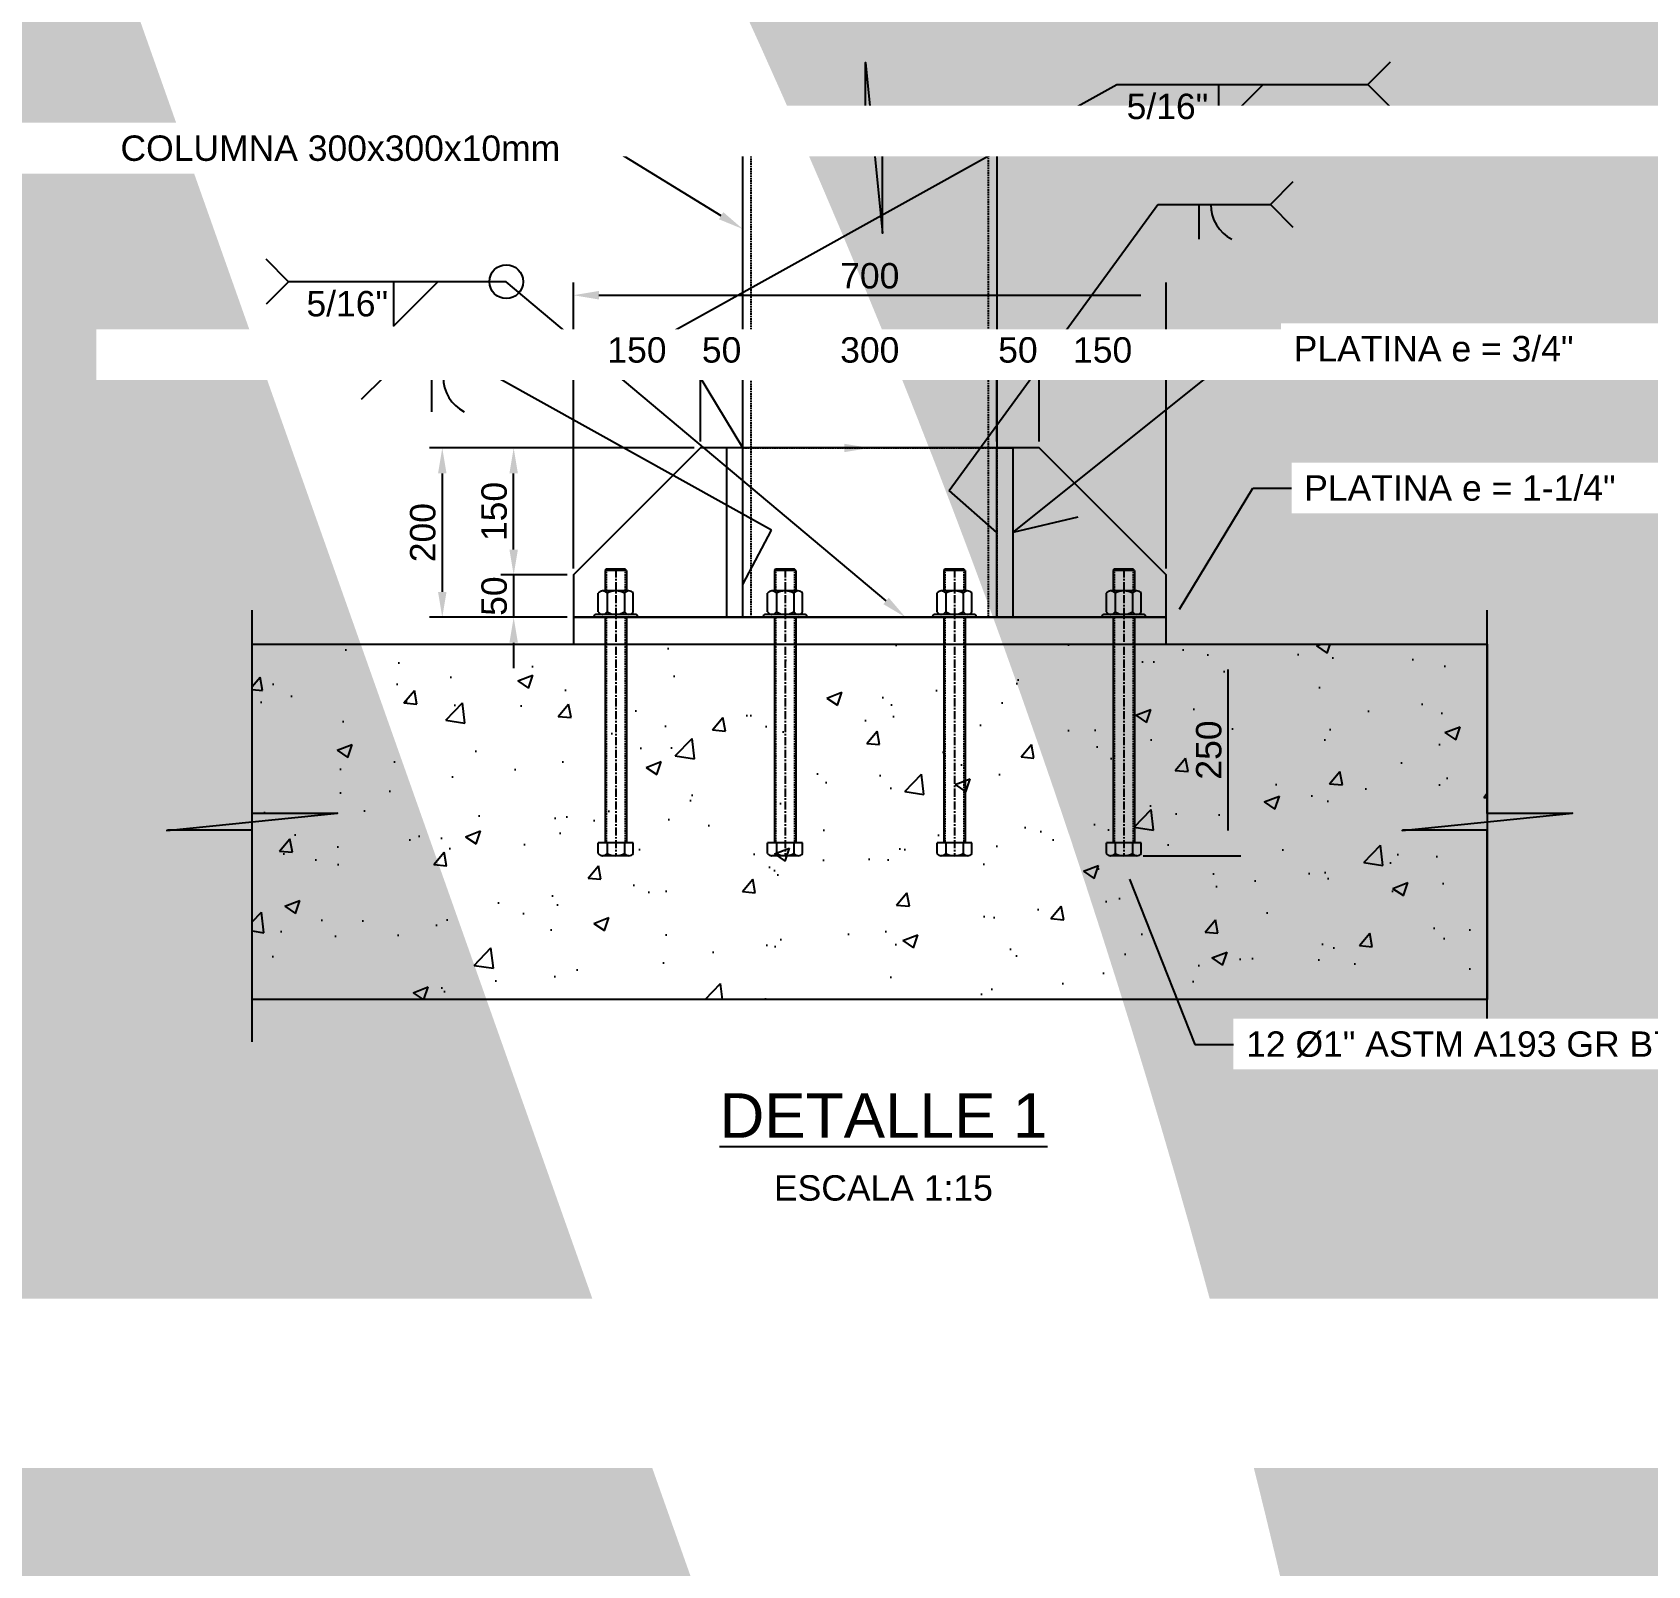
# Model space of a CAD drawing. Header units: millimetres. Extents: x -1367288 to 157996, y -18171 to 61708.
# Drawn here: x 15798 to 17706, y 13128 to 14940 of the extents above; entities that cross this region are included whole.
import ezdxf
from ezdxf import colors
from ezdxf.entities.mleader import LeaderData, LeaderLine
from ezdxf.enums import TextEntityAlignment as Align
from ezdxf.math import Vec2, Vec3

# ---------------------------------------------------------------- set-up
doc = ezdxf.new("R2010")
doc.units = ezdxf.units.MM
doc.header["$LTSCALE"] = 0.3
doc.linetypes.add('CENTER', pattern=[50.8, 31.75, -6.35, 6.35, -6.35])
doc.linetypes.add('HIDDEN', pattern=[9.525, 6.35, -3.175])
for name, color, linetype in [('EE-CENTROS', 8, 'CENTER'), ('EE-OCULTAS', 8, 'HIDDEN'), ('EE-TEXTO 1', 4, 'Continuous'), ('EE-TEXTO 2', 2, 'Continuous'), ('SIM-CONCRETO', 8, 'Continuous'), ('SIM-COTAS', 1, 'Continuous'), ('SIM-OCULTOS', 8, 'HIDDEN'), ('SIM-PLATINAS', 2, 'Continuous'), ('SIM-PTE 300x300x10', 71, 'Continuous')]:
    doc.layers.add(name, color=color, linetype=linetype)
doc.styles.add('ARIAL EE', font='arial.ttf')
doc.styles.get("Standard").update_dxf_attribs({"font": 'arial.ttf'})
doc.dimstyles.new('EE 1_STANDAR', dxfattribs={"dimtxt": 2, "dimasz": 2, "dimexe": 1, "dimexo": 0.5, "dimgap": 0.5, "dimtad": 1, "dimdec": 0, "dimdsep": 46, "dimtxsty": 'ARIAL EE', "dimcen": 1.5, "dimclrd": 256, "dimclre": 256, "dimclrt": 2, "dimadec": 0, "dimazin": 0, "dimtfac": 1, "dimtdec": 0, "dimtix": 1, "dimtmove": 0, "dimatfit": 2, "dimfxl": 1, "dimlwd": -1, "dimlwe": -1, "dimarcsym": 0})

# ---------------------------------------------------------------- blocks, each defined once
blk = doc.blocks.new('*D348')
at = {"layer": 'SIM-COTAS', "transparency": 16777216}
for p, q in [((16579.9, 14448.6), (16267.5, 14448.6)), ((16282.5, 14418.6), (16282.5, 14278.6)), ((16429.9, 14248.6), (16267.5, 14248.6))]:
    blk.add_line(p, q, dxfattribs=at)
for points in [[(16277.5, 14418.6), (16287.5, 14418.6), (16282.5, 14448.6)], [(16277.5, 14278.6), (16287.5, 14278.6), (16282.5, 14248.6)]]:
    blk.add_solid(points, dxfattribs=at)
at = {"layer": 'SIM-COTAS', "color": 2, "transparency": 16777216, "insert": (16259.6, 14348.6), "char_height": 30, "attachment_point": 5, "rotation": 90, "style": 'ARIAL EE'}
blk.add_mtext('200', dxfattribs=at)
blk = doc.blocks.new('*D349')
at = {"layer": 'SIM-COTAS', "transparency": 16777216}
for p, q in [((16437.4, 14306.1), (16437.4, 14644)), ((17137.4, 14306.1), (17137.4, 14644)), ((16467.4, 14629), (17107.4, 14629))]:
    blk.add_line(p, q, dxfattribs=at)
for points in [[(16467.4, 14634), (16467.4, 14624), (16437.4, 14629)], [(17107.4, 14634), (17107.4, 14624), (17137.4, 14629)]]:
    blk.add_solid(points, dxfattribs=at)
at = {"layer": 'SIM-COTAS', "color": 2, "transparency": 16777216, "insert": (16787.4, 14651.8), "char_height": 30, "attachment_point": 5, "style": 'ARIAL EE'}
blk.add_mtext('700', dxfattribs=at)
blk = doc.blocks.new('*D350')
at = {"layer": 'SIM-COTAS', "transparency": 16777216}
for p, q in [((16366.8, 14328.6), (16366.8, 14358.6)), ((16429.9, 14298.6), (16351.8, 14298.6)), ((16366.8, 14298.6), (16366.8, 14248.6)), ((16429.9, 14248.6), (16351.8, 14248.6)), ((16366.8, 14218.6), (16366.8, 14188.6))]:
    blk.add_line(p, q, dxfattribs=at)
for points in [[(16361.8, 14328.6), (16371.8, 14328.6), (16366.8, 14298.6)], [(16361.8, 14218.6), (16371.8, 14218.6), (16366.8, 14248.6)]]:
    blk.add_solid(points, dxfattribs=at)
at = {"layer": 'SIM-COTAS', "color": 2, "transparency": 16777216, "insert": (16343.9, 14273.6), "char_height": 30, "attachment_point": 5, "rotation": 90, "style": 'ARIAL EE'}
blk.add_mtext('50', dxfattribs=at)
blk = doc.blocks.new('*D351')
at = {"layer": 'SIM-COTAS', "transparency": 16777216}
for p, q in [((16579.9, 14448.6), (16351.8, 14448.6)), ((16366.8, 14328.6), (16366.8, 14418.6)), ((16429.9, 14298.6), (16351.8, 14298.6))]:
    blk.add_line(p, q, dxfattribs=at)
for points in [[(16361.8, 14418.6), (16371.8, 14418.6), (16366.8, 14448.6)], [(16361.8, 14328.6), (16371.8, 14328.6), (16366.8, 14298.6)]]:
    blk.add_solid(points, dxfattribs=at)
at = {"layer": 'SIM-COTAS', "color": 2, "transparency": 16777216, "insert": (16343.9, 14373.6), "char_height": 30, "attachment_point": 5, "rotation": 90, "style": 'ARIAL EE'}
blk.add_mtext('150', dxfattribs=at)
blk = doc.blocks.new('*D352')
at = {"layer": 'SIM-COTAS', "transparency": 16777216}
for p, q in [((16557.4, 14541.4), (16527.4, 14541.4)), ((16587.4, 14456.1), (16587.4, 14556.4)), ((16587.4, 14541.4), (16637.4, 14541.4)), ((16637.4, 14456.1), (16637.4, 14556.4)), ((16667.4, 14541.4), (16697.4, 14541.4))]:
    blk.add_line(p, q, dxfattribs=at)
for points in [[(16557.4, 14546.4), (16557.4, 14536.4), (16587.4, 14541.4)], [(16667.4, 14546.4), (16667.4, 14536.4), (16637.4, 14541.4)]]:
    blk.add_solid(points, dxfattribs=at)
at = {"layer": 'SIM-COTAS', "color": 2, "transparency": 16777216, "insert": (16612.4, 14564.2), "char_height": 30, "attachment_point": 5, "style": 'ARIAL EE'}
blk.add_mtext('50', dxfattribs=at)
blk = doc.blocks.new('*D353')
at = {"layer": 'SIM-COTAS', "transparency": 16777216}
for p, q in [((16637.4, 14456.1), (16637.4, 14556.4)), ((16667.4, 14541.4), (16907.4, 14541.4)), ((16937.4, 14456.1), (16937.4, 14556.4))]:
    blk.add_line(p, q, dxfattribs=at)
for points in [[(16667.4, 14546.4), (16667.4, 14536.4), (16637.4, 14541.4)], [(16907.4, 14546.4), (16907.4, 14536.4), (16937.4, 14541.4)]]:
    blk.add_solid(points, dxfattribs=at)
at = {"layer": 'SIM-COTAS', "color": 2, "transparency": 16777216, "insert": (16787.4, 14564.2), "char_height": 30, "attachment_point": 5, "style": 'ARIAL EE'}
blk.add_mtext('300', dxfattribs=at)
blk = doc.blocks.new('*D354')
at = {"layer": 'SIM-COTAS', "transparency": 16777216}
for p, q in [((16907.4, 14541.4), (16877.4, 14541.4)), ((16937.4, 14456.1), (16937.4, 14556.4)), ((16937.4, 14541.4), (16987.4, 14541.4)), ((16987.4, 14456.1), (16987.4, 14556.4)), ((17017.4, 14541.4), (17047.4, 14541.4))]:
    blk.add_line(p, q, dxfattribs=at)
for points in [[(16907.4, 14546.4), (16907.4, 14536.4), (16937.4, 14541.4)], [(17017.4, 14546.4), (17017.4, 14536.4), (16987.4, 14541.4)]]:
    blk.add_solid(points, dxfattribs=at)
at = {"layer": 'SIM-COTAS', "color": 2, "transparency": 16777216, "insert": (16962.4, 14564.2), "char_height": 30, "attachment_point": 5, "style": 'ARIAL EE'}
blk.add_mtext('50', dxfattribs=at)
blk = doc.blocks.new('*D355')
at = {"layer": 'SIM-COTAS', "transparency": 16777216}
for p, q in [((16987.4, 14456.1), (16987.4, 14556.4)), ((17017.4, 14541.4), (17107.4, 14541.4)), ((17137.4, 14306.1), (17137.4, 14556.4))]:
    blk.add_line(p, q, dxfattribs=at)
for points in [[(17017.4, 14546.4), (17017.4, 14536.4), (16987.4, 14541.4)], [(17107.4, 14546.4), (17107.4, 14536.4), (17137.4, 14541.4)]]:
    blk.add_solid(points, dxfattribs=at)
at = {"layer": 'SIM-COTAS', "color": 2, "transparency": 16777216, "insert": (17062.4, 14564.2), "char_height": 30, "attachment_point": 5, "style": 'ARIAL EE'}
blk.add_mtext('150', dxfattribs=at)
blk = doc.blocks.new('*D356')
at = {"layer": 'SIM-COTAS', "transparency": 16777216}
for p, q in [((16437.4, 14306.1), (16437.4, 14556.4)), ((16557.4, 14541.4), (16467.4, 14541.4)), ((16587.4, 14456.1), (16587.4, 14556.4))]:
    blk.add_line(p, q, dxfattribs=at)
for points in [[(16467.4, 14546.4), (16467.4, 14536.4), (16437.4, 14541.4)], [(16557.4, 14546.4), (16557.4, 14536.4), (16587.4, 14541.4)]]:
    blk.add_solid(points, dxfattribs=at)
at = {"layer": 'SIM-COTAS', "color": 2, "transparency": 16777216, "insert": (16512.4, 14564.2), "char_height": 30, "attachment_point": 5, "style": 'ARIAL EE'}
blk.add_mtext('150', dxfattribs=at)
blk = doc.blocks.new('*U358')
for p, q in [((-20.6, 278.9), (-20.6, 266.3)), ((-15.5, 281.8), (15.5, 281.8)), ((-10.3, 266.3), (-10.3, 278.9)), ((10.3, 266.3), (10.3, 278.9)), ((20.6, 278.9), (20.6, 266.3)), ((-20.6, 266.3), (20.6, 266.3)), ((-12.7, 0), (-12.7, 266.3)), ((12.7, 0), (12.7, 266.3)), ((-20.6, -6.3), (-20.6, -28.5)), ((-10.3, -28.5), (-10.3, -6.3)), ((10.3, -28.5), (10.3, -6.3)), ((20.6, -6.3), (20.6, -28.5)), ((-15.5, -31.3), (15.5, -31.3)), ((-12.7, -55.2), (-12.7, -31.3)), ((12.7, -55.2), (12.7, -31.3)), ((-12.7, -55.2), (-11.2, -56.7)), ((-12.7, -55.2), (12.7, -55.2)), ((-11.2, -56.7), (11.2, -56.7)), ((11.2, -56.7), (12.7, -55.2))]:
    blk.add_line(p, q)
blk.add_lwpolyline([(-25.4, -1.8), (-25.4, -1.7, -0.414214), (-23.7, 0), (23.7, 0, -0.414214), (25.4, -1.7), (25.4, -1.8, -0.414214), (23.7, -3.5), (-23.7, -3.5, -0.414214)], format="xyb", close=True)
for centre, radius, start, end in [((-15.5, 275.6), 6.14, 32.7726, 147.2274), ((0, 261.4), 20.3, 59.4859, 120.5141), ((15.5, 275.6), 6.14, 32.7726, 147.2274), ((-15.5, -9.6), 6.14, 32.7726, 147.2274), ((0, -23.8), 20.3, 59.4859, 120.5141), ((15.5, -9.6), 6.14, 32.7726, 147.2274), ((-15.5, -25.1), 6.14, 212.7726, 327.2274), ((0, -10.9), 20.3, 239.4859, 300.5141), ((15.5, -25.1), 6.14, 212.7726, 327.2274)]:
    blk.add_arc(centre, radius, start, end)
at = {"layer": 'EE-CENTROS'}
blk.add_line((0, -56.7), (0, 281.8), dxfattribs=at)
at = {"layer": 'EE-OCULTAS'}
for p, q in [((-11.2, 0), (-11.2, 266.3)), ((11.2, 0), (11.2, 266.3)), ((-11.2, -56.7), (-11.2, -31.3)), ((11.2, -56.7), (11.2, -31.3))]:
    blk.add_line(p, q, dxfattribs=at)
blk = doc.blocks.new('*D359')
at = {"layer": 'SIM-COTAS', "transparency": 16777216}
for p, q in [((17144.9, 14216.8), (17225.7, 14216.8)), ((17210.7, 13996.8), (17210.7, 14186.8)), ((17110.4, 13966.8), (17225.7, 13966.8))]:
    blk.add_line(p, q, dxfattribs=at)
for points in [[(17205.7, 14186.8), (17215.7, 14186.8), (17210.7, 14216.8)], [(17205.7, 13996.8), (17215.7, 13996.8), (17210.7, 13966.8)]]:
    blk.add_solid(points, dxfattribs=at)
at = {"layer": 'SIM-COTAS', "color": 2, "transparency": 16777216, "insert": (17187.9, 14091.8), "char_height": 30, "attachment_point": 5, "rotation": 90, "style": 'ARIAL EE'}
blk.add_mtext('250', dxfattribs=at)
blk = doc.blocks.new('AWS-FILL-IZQ')
at = {"transparency": 16777216}
for p, q in [((20, 0), (21.78, 1.78)), ((8.25, -3.5), (11.75, 0)), ((8.25, 0), (8.25, -3.5)), ((8.25, 0), (20, 0)), ((20, 0), (21.78, -1.78))]:
    blk.add_line(p, q, dxfattribs=at)
at = {"layer": 'EE-TEXTO 2', "color": 2, "transparency": 16777216, "style": 'ARIAL EE'}
for tag, p, flags in [('OBSERVACION', (22.3, -1.07), 4), ('DE-TANTO-CADA-TANTO', (12.07, -2.68), 12)]:
    blk.add_attdef(tag, p, '', height=2, dxfattribs=dict(at, flags=flags))
at = {"layer": 'EE-TEXTO 2', "color": 2, "transparency": 16777216, "style": 'ARIAL EE', "flags": 12}
blk.add_attdef('VALOR_SOLDADURA', text='', height=2, dxfattribs=at).set_placement((7.44, -2.73), align=Align.RIGHT)
blk = doc.blocks.new('AWS-FILL-DER')
at = {"transparency": 16777216}
for p, q in [((-19.75, 0), (-21.53, 1.78)), ((-11.5, -3.5), (-8, 0)), ((-19.75, 0), (-21.53, -1.78)), ((-8, 0), (-19.75, 0)), ((-11.5, 0), (-11.5, -3.5))]:
    blk.add_line(p, q, dxfattribs=at)
at = {"layer": 'EE-TEXTO 2', "color": 2, "transparency": 16777216, "style": 'ARIAL EE'}
for tag, flags, p in [('OBSERVACION', 4, (-21.91, -1.07)), ('VALOR_SOLDADURA', 12, (-11.92, -2.73))]:
    blk.add_attdef(tag, text='', height=2, dxfattribs=dict(at, flags=flags)).set_placement(p, align=Align.RIGHT)
at = {"layer": 'EE-TEXTO 2', "color": 2, "transparency": 16777216, "style": 'ARIAL EE', "flags": 12}
blk.add_attdef('DE-TANTO-CADA-TANTO', (-7.66, -2.68), '', height=2, dxfattribs=at)
blk = doc.blocks.new('TÍTULO')
at = {"layer": 'EE-TEXTO 1', "style": 'ARIAL EE'}
blk.add_attdef('%%UVISTAENPLANTA', text='', height=3.5, dxfattribs=at).set_placement((-0.54, 3.5), align=Align.CENTER)
at = {"layer": 'EE-TEXTO 2', "style": 'ARIAL EE'}
for tag, p in [('SUBTITULO', (-0.77, -1.27)), ('ESCALA1:100', (-0.32, -5.15))]:
    blk.add_attdef(tag, text='', height=2, dxfattribs=at).set_placement(p, align=Align.CENTER)

msp = doc.modelspace()

# ---------------------------------------------------------------- hatches: boundary and pattern name
at = {"layer": 'SIM-CONCRETO'}
h = msp.add_hatch(dxfattribs=at)
h.set_pattern_fill('AR-CONC', color=256)
h.set_pattern_definition([(50, (720.48, -848.8), (182.1847, -15.9391), [19.05, -209.55]), (355, (720.48, -848.8), (-35.2434, 191.0568), [15.24, -167.6406]), (100.4514, (735.66, -850.13), (146.9412, 175.1178), [16.19, -178.0902]), (46.1842, (720.48, -798), (271.079, -42.0423), [28.575, -314.325]), (96.6356, (743.07, -801.5), (237.404, 247.426), [24.285, -267.1356]), (351.1842, (720.48, -798), (237.404, 247.426), [22.86, -251.4597]), (21, (745.88, -810.7), (151.6144, -102.2652), [19.05, -209.55]), (326, (745.88, -810.7), (61.802, 184.188), [15.24, -167.64]), (71.45144, (758.51, -819.22), (213.4164, 81.9228), [16.19, -178.09]), (37.5, (720.48, -848.8), (3.0886, 84.55504), [0, -165.608, 0, -170.18, 0, -168.275]), (7.5, (720.48, -848.8), (66.81966, 100.18057), [0, -97.028, 0, -161.798, 0, -64.135]), (327.5, (663.835, -848.8), (135.5906, -5.72874), [0, -63.5, 0, -198.12, 0, -262.89]), (317.5, (638.44, -848.8), (148.1292, 25.4265), [0, -82.55, 0, -131.572, 0, -186.69])])
h.paths.add_polyline_path([(17516.7, 13797.2), (16058, 13797.2), (16058, 14216.8), (17516.7, 14216.8)])
at = {"layer": 'SIM-COTAS'}
h = msp.add_hatch(dxfattribs=at)
h.set_pattern_fill('ANGLE', color=256)
h.set_pattern_definition([(0, (0, 0), (0, 6.985), [5.08, -1.905]), (90, (0, 0), (-6.985, 4e-16), [5.08, -1.905])])
edge = h.paths.add_edge_path()
edge.add_line((16067.5, 17787), (6817.4, 14343.3))
edge.add_line((6817.4, 14343.3), (7325.6, 10420.5))
edge.add_line((7325.6, 10420.5), (17529.6, 10420.5))
edge.add_arc((5217.5, 9809.3), 12327.3, -9.54019, 2.84196, ccw=False)
edge.add_line((17374.3, 7766.2), (20929.5, 15572.8))
edge.add_line((20929.5, 15572.8), (16067.5, 17787))
edge = h.paths.add_edge_path(flags=17)
edge.add_arc((7571.2, 10829), 9966.8, 357.6514, 401.32551)

# ---------------------------------------------------------------- linework, layer by layer
at = {"layer": 'SIM-CONCRETO'}
msp.add_lwpolyline([(17516.7, 13797.2), (16058, 13797.2), (16058, 14216.8), (17516.7, 14216.8)], close=True, dxfattribs=at)
at = {"layer": 'SIM-COTAS'}
for p, q in [((17176.2, 14736.1), (17176.2, 14695.1)), ((16269.6, 14532.4), (16269.6, 14491.3))]:
    msp.add_line(p, q, dxfattribs=at)
for points in [[(16532.4, 14802.9), (16782.4, 14802.9), (16782.4, 14902.2, 0.024922), (16782.3, 14903.7), (16802.5, 14702.2, -0.024922), (16802.4, 14703.7), (16802.4, 14802.9), (17042.4, 14802.9)], [(16058, 13747), (16058, 13997), (15958.8, 13997, 0.024922), (15957.3, 13996.9), (16158.8, 14017.1, -0.024922), (16157.3, 14017), (16058, 14017), (16058, 14257)], [(17516.7, 13747), (17516.7, 13997), (17417.5, 13997, 0.024922), (17416, 13996.9), (17617.5, 14017.1, -0.024922), (17616, 14017), (17516.7, 14017), (17516.7, 14257)]]:
    msp.add_lwpolyline(points, format="xyb", dxfattribs=at)
for points in [[(17287.2, 14762.8), (17260.5, 14736.1), (17287.2, 14709.5)], [(16186.7, 14559.1), (16213.4, 14532.4), (16186.7, 14505.7)]]:
    msp.add_lwpolyline(points, dxfattribs=at)
msp.add_circle((16358.1, 14645), 20, dxfattribs=at)
for centre in [(17235.8, 14735.6), (16329.2, 14531.9)]:
    msp.add_arc(centre, 45.6, 179.3447, 242.8181, dxfattribs=at)
at = {"layer": 'SIM-OCULTOS'}
for points in [[(16647.4, 14802.9), (16927.4, 14802.9), (16927.4, 14248.6), (16647.4, 14248.6)], [(16637.4, 14448.6), (16937.4, 14448.6), (16937.4, 14248.6), (16637.4, 14248.6)]]:
    msp.add_lwpolyline(points, close=True, dxfattribs=at)
at = {"layer": 'SIM-PLATINAS'}
for points in [[(16437.4, 14248.6), (17137.4, 14248.6), (17137.4, 14298.6), (16987.4, 14448.6), (16587.4, 14448.6), (16437.4, 14298.6)], [(16637.4, 14248.6), (16637.4, 14448.6), (16618.3, 14448.6), (16618.3, 14248.6)], [(16937.4, 14248.6), (16937.4, 14448.6), (16956.4, 14448.6), (16956.4, 14248.6)], [(16437.4, 14216.8), (17137.4, 14216.8), (17137.4, 14248.6), (16437.4, 14248.6)]]:
    msp.add_lwpolyline(points, close=True, dxfattribs=at)
at = {"layer": 'SIM-PTE 300x300x10'}
msp.add_lwpolyline([(16637.4, 14802.9), (16937.4, 14802.9), (16937.4, 14448.6), (16637.4, 14448.6)], close=True, dxfattribs=at)

# ---------------------------------------------------------------- block references
at = {"rotation": 180}
for p in [(16487.4, 14248.6), (16687.4, 14248.6), (16887.4, 14248.6), (17087.4, 14248.6)]:
    msp.add_blockref('*U358', p, dxfattribs=at)
at = {"layer": 'EE-TEXTO 1'}
ref = msp.add_blockref('TÍTULO', (16803.5, 13660.1, 0.6), dxfattribs=dict(at, xscale=15, yscale=15, zscale=15))
ref.add_attrib('%%UTÍTULO', '%%uDETALLE 1', dxfattribs={"height": 52.5, "style": 'ARIAL EE'}).set_placement((16803.5, 13660.1, 0.6), align=Align.MIDDLE_CENTER)
ref.add_attrib('ESCALA', 'ESCALA 1:15', dxfattribs={"layer": 'EE-TEXTO 2', "height": 30, "style": 'ARIAL EE'}).set_placement((16803.5, 13574.6, 0.6), align=Align.MIDDLE_CENTER)

# ---------------------------------------------------------------- dimensions: what is measured, and where the dimension line sits
at = {"layer": 'SIM-COTAS'}
for base, p1, p2, picture, middle in [((17137.4, 14629), (16437.4, 14298.6), (17137.4, 14298.6), '*D349', (16787.4, 14651.8)), ((16437.4, 14541.4), (16587.4, 14448.6), (16437.4, 14298.6), '*D356', (16512.4, 14564.2)), ((16637.4, 14541.4), (16587.4, 14448.6), (16637.4, 14448.6), '*D352', (16612.4, 14564.2)), ((16937.4, 14541.4), (16637.4, 14448.6), (16937.4, 14448.6), '*D353', (16787.4, 14564.2)), ((16987.4, 14541.4), (16937.4, 14448.6), (16987.4, 14448.6), '*D354', (16962.4, 14564.2)), ((17137.4, 14541.4), (16987.4, 14448.6), (17137.4, 14298.6), '*D355', (17062.4, 14564.2))]:
    dim = msp.add_linear_dim(base=base, p1=p1, p2=p2, dimstyle='EE 1_STANDAR', dxfattribs=at)
    dim.commit()
    dim.dimension.update_dxf_attribs({"geometry": picture, "text_midpoint": middle})
for base, p1, p2, picture, middle in [((16282.5, 14248.6), (16587.4, 14448.6), (16437.4, 14248.6), '*D348', (16259.6, 14348.6)), ((16366.8, 14448.6), (16437.4, 14298.6), (16587.4, 14448.6), '*D351', (16343.9, 14373.6)), ((16366.8, 14248.6), (16437.4, 14298.6), (16437.4, 14248.6), '*D350', (16343.9, 14273.6)), ((17210.7, 14216.8), (17102.9, 13966.8), (17137.4, 14216.8), '*D359', (17187.9, 14091.8))]:
    dim = msp.add_linear_dim(base=base, p1=p1, p2=p2, angle=90, dimstyle='EE 1_STANDAR', dxfattribs=at)
    dim.commit()
    dim.dimension.update_dxf_attribs({"geometry": picture, "text_midpoint": middle})

# ---------------------------------------------------------------- leaders
msp.add_leader([(16637.4, 14287.5), (16671.4, 14351.7), (16346.4, 14532.4), (16213.4, 14532.4)], dimstyle='EE 1_STANDAR', override={"dimscale": 0}, dxfattribs=at)
ml = msp.add_multileader_block('Standard', dxfattribs=at)
ml.set_content('AWS-FILL-DER', color=256, scale=15)
ml.set_attribute('DE-TANTO-CADA-TANTO', '', width=0)
ml.set_attribute('VALOR_SOLDADURA', '5/16"', width=0)
ml.set_attribute('OBSERVACION', '', width=0)
ml.set_leader_properties(color=256)
ml.build(insert=Vec2(0, 0))
ml.multileader.update_dxf_attribs({"arrow_head_size": 30, "scale": 15, "block_connection_type": 1})
ctx = ml.context
ctx.base_point, ctx.scale, ctx.char_height, ctx.arrow_head_size, ctx.landing_gap_size, ctx.plane_origin = Vec3(16101, 14645), 15, 60, 30, 30, Vec3(16559.4, 14513.5)
ctx.attachment_type = 1
notes = []
notes.append((ctx, [(0, (1, 1, 0), (16358.1, 14645), (-1, 0), 80.9, [(0, [(16829.6, 14248.6)], 0, [])])]))
ctx.block.insert = Vec3(16397.3, 14645)
at = {"layer": 'SIM-COTAS', "linetype": 'Continuous'}
ml = msp.add_multileader_mtext('Standard', dxfattribs=at)
ml.set_content('\\A1;{\\C2;VIGA ARMADA TIPO1}', color=256)
ml.set_leader_properties()
ml.build(insert=Vec2(0, 0))
ml.multileader.update_dxf_attribs({"dogleg_length": 0.0025, "arrow_head_size": 100, "scale": 50})
ctx = ml.context
ctx.base_point, ctx.scale, ctx.char_height, ctx.arrow_head_size, ctx.landing_gap_size, ctx.plane_origin = Vec3(-11488.6, 13342.9, 2), 50, 100, 100, 50, Vec3(-15708.9, -2492.3, 2)
notes.append((ctx, [(0, (1, 1, 0), (-11680.8, 13342.9, 2), (1, 0), 192.2, [(0, [(-11680.8, 13782.8, 2)], 0, [])])]))
ctx.mtext.insert, ctx.mtext.width, ctx.mtext.defined_height, ctx.mtext.flow_direction = Vec3(-11438.6, 13393.7, 2), 1051.855, 411.1, 5
for ctx, leaders in notes:
    for number, flags, end, landing, length, lines in leaders:
        leader = LeaderData()
        leader.index, (leader.has_last_leader_line, leader.has_dogleg_vector, leader.attachment_direction) = number, flags
        leader.last_leader_point, leader.dogleg_vector, leader.dogleg_length = Vec3(end), Vec3(landing), length
        for number, points, colour, breaks in lines:
            line = LeaderLine()
            line.index, line.vertices, line.color, line.breaks = number, Vec3.list(points), colors.encode_raw_color(colour), breaks
            leader.lines.append(line)
        ctx.leaders.append(leader)

# ---------------------------------------------------------------- next in the draw order: leaders
ml = msp.add_multileader_mtext('Standard', dxfattribs=at)
ml.set_content('\\A1;{\\C2;COLUMNA 300x300x10mm}', color=256)
ml.set_leader_properties()
ml.build(insert=Vec2(0, 0))
ml.multileader.update_dxf_attribs({"dogleg_length": 0.0025, "arrow_head_size": 30, "scale": 15})
ctx = ml.context
ctx.base_point, ctx.scale, ctx.char_height, ctx.arrow_head_size, ctx.landing_gap_size, ctx.plane_origin = Vec3(16113.1, 14802.4), 15, 30, 30, 15, Vec3(-12980.9, 21058.4)
ctx.text_align_type = 2
notes = []
notes.append((ctx, [(1, (1, 1, 0), (16482.4, 14802.4), (-1, 0), 45.6, [(0, [(16637.4, 14707.2)], 0, [])])]))
ctx.mtext.insert, ctx.mtext.width, ctx.mtext.defined_height, ctx.mtext.alignment, ctx.mtext.flow_direction = Vec3(16421.8, 14817.7), 180.376, 126.9, 3, 5
ctx.mtext.has_bg_fill, ctx.mtext.bg_color, ctx.mtext.bg_scale_factor, ctx.mtext.bg_transparency, ctx.mtext.use_window_bg_color = 1, -1027028792, 1.5, 0, 1
ml = msp.add_multileader_mtext('Standard', dxfattribs=at)
ml.set_content('{\\C2;12 %%C1" ASTM A193 GR B7 CABEZA INVERTIDA ANCLAR 250mm AL CONCRETO}', color=256)
ml.set_leader_properties()
ml.build(insert=Vec2(0, 0))
ml.multileader.update_dxf_attribs({"dogleg_length": 0.0025, "arrow_head_size": 30, "scale": 15})
ctx = ml.context
ctx.base_point, ctx.scale, ctx.char_height, ctx.arrow_head_size, ctx.landing_gap_size, ctx.plane_origin = Vec3(17216.9, 13744.2), 15, 30, 30, 15, Vec3(-12797.4, 19479.2)
notes.append((ctx, [(0, (1, 1, 0), (17171.4, 13744.2), (1, 0), 45.6, [(0, [(17083.1, 13967.3)], 0, [])])]))
ctx.mtext.insert, ctx.mtext.width, ctx.mtext.defined_height, ctx.mtext.flow_direction = Vec3(17231.9, 13759.5), 585.256, 126.9, 5
ctx.mtext.has_bg_fill, ctx.mtext.bg_color, ctx.mtext.bg_scale_factor, ctx.mtext.bg_transparency, ctx.mtext.use_window_bg_color = 1, -1027028792, 1.5, 0, 1
for ctx, leaders in notes:
    for number, flags, end, landing, length, lines in leaders:
        leader = LeaderData()
        leader.index, (leader.has_last_leader_line, leader.has_dogleg_vector, leader.attachment_direction) = number, flags
        leader.last_leader_point, leader.dogleg_vector, leader.dogleg_length = Vec3(end), Vec3(landing), length
        for number, points, colour, breaks in lines:
            line = LeaderLine()
            line.index, line.vertices, line.color, line.breaks = number, Vec3.list(points), colors.encode_raw_color(colour), breaks
            leader.lines.append(line)
        ctx.leaders.append(leader)

# ---------------------------------------------------------------- next in the draw order: leaders
at = {"layer": 'SIM-COTAS'}
ml = msp.add_multileader_block('Standard', dxfattribs=at)
ml.set_content('AWS-FILL-IZQ', color=256, scale=15)
ml.set_attribute('VALOR_SOLDADURA', '5/16"', width=0)
ml.set_attribute('DE-TANTO-CADA-TANTO', '', width=0)
ml.set_attribute('OBSERVACION', '', width=0)
ml.set_leader_properties(color=256)
ml.build(insert=Vec2(0, 0))
ml.multileader.update_dxf_attribs({"arrow_head_size": 30, "scale": 15, "block_connection_type": 1})
ctx = ml.context
ctx.base_point, ctx.scale, ctx.char_height, ctx.arrow_head_size, ctx.landing_gap_size, ctx.plane_origin = Vec3(17199.3, 14878), 15, 60, 30, 30, Vec3(17331.7, 14778.1)
ctx.attachment_type = 1
notes = []
notes.append((ctx, [(0, (1, 1, 0), (17079.3, 14878), (1, 0), 120, [(0, [(16787.4, 14448.6), (16637.4, 14448.6), (16554.3, 14586)], 0, [])])]))
ctx.block.insert = Vec3(17075.6, 14878)
at = {"layer": 'SIM-COTAS', "linetype": 'Continuous'}
ml = msp.add_multileader_mtext('Standard', dxfattribs=at)
ml.set_content('\\A1;{\\C2;VIGA ARMADA TIPO1}', color=256)
ml.set_leader_properties()
ml.build(insert=Vec2(0, 0))
ml.multileader.update_dxf_attribs({"dogleg_length": 3.84, "arrow_head_size": 100, "scale": 50})
ctx = ml.context
ctx.base_point, ctx.scale, ctx.char_height, ctx.arrow_head_size, ctx.landing_gap_size, ctx.plane_origin = Vec3(-14428.9, 13343, -1.8), 50, 100, 100, 50, Vec3(-18649.2, -2492.2, -1.8)
notes.append((ctx, [(0, (1, 1, 0), (-14621.1, 13343, -1.8), (1, 0), 192.2, [(0, [(-14621, 13782.9, -1.8)], 0, [])])]))
ctx.mtext.insert, ctx.mtext.width, ctx.mtext.defined_height, ctx.mtext.flow_direction = Vec3(-14378.9, 13393.8, -1.8), 995.692, 380, 5
ctx.mtext.has_bg_fill, ctx.mtext.bg_color, ctx.mtext.bg_scale_factor, ctx.mtext.bg_transparency, ctx.mtext.use_window_bg_color = 1, -1073741824, 1.5, 0, 1
for ctx, leaders in notes:
    for number, flags, end, landing, length, lines in leaders:
        leader = LeaderData()
        leader.index, (leader.has_last_leader_line, leader.has_dogleg_vector, leader.attachment_direction) = number, flags
        leader.last_leader_point, leader.dogleg_vector, leader.dogleg_length = Vec3(end), Vec3(landing), length
        for number, points, colour, breaks in lines:
            line = LeaderLine()
            line.index, line.vertices, line.color, line.breaks = number, Vec3.list(points), colors.encode_raw_color(colour), breaks
            leader.lines.append(line)
        ctx.leaders.append(leader)

# ---------------------------------------------------------------- next in the draw order: leaders
ml = msp.add_multileader_mtext('Standard', dxfattribs=at)
ml.set_content('\\A1;{\\C2;PLATINA e = 5/8"}', color=256)
ml.set_leader_properties()
ml.build(insert=Vec2(0, 0))
ml.multileader.update_dxf_attribs({"dogleg_length": 0.0025, "arrow_head_size": 30, "scale": 15})
ctx = ml.context
ctx.base_point, ctx.scale, ctx.char_height, ctx.arrow_head_size, ctx.landing_gap_size, ctx.plane_origin = Vec3(18694.6, 14822.6), 15, 30, 30, 15, Vec3(-10575.3, 21018.7)
ctx.text_align_type = 2
notes = []
notes.append((ctx, [(1, (1, 1, 0), (18941.7, 14822.6), (-1, 0), 45.6, [(0, [(18941.7, 15012)], 0, [])])]))
ctx.mtext.insert, ctx.mtext.width, ctx.mtext.defined_height, ctx.mtext.alignment, ctx.mtext.flow_direction = Vec3(18881.1, 14837.9), 180.376, 126.9, 3, 5
ctx.mtext.has_bg_fill, ctx.mtext.bg_color, ctx.mtext.bg_scale_factor, ctx.mtext.bg_transparency, ctx.mtext.use_window_bg_color = 1, -1027028792, 1.5, 0, 1
ml = msp.add_multileader_mtext('Standard', dxfattribs=at)
ml.set_content('\\A1;{\\C2;PLATINA e = 3/4"}', color=256)
ml.set_leader_properties()
ml.build(insert=Vec2(0, 0))
ml.multileader.update_dxf_attribs({"dogleg_length": 0.0025, "arrow_head_size": 30, "scale": 15})
ctx = ml.context
ctx.base_point, ctx.scale, ctx.char_height, ctx.arrow_head_size, ctx.landing_gap_size, ctx.plane_origin = Vec3(17273.1, 14565.6), 15, 30, 30, 15, Vec3(-12733.3, 20401.2)
notes.append((ctx, [(0, (1, 1, 0), (17227.5, 14565.6), (1, 0), 45.6, [(1, [(17062.4, 14373.6), (16956.4, 14348.6)], 0, [])])]))
ctx.mtext.insert, ctx.mtext.width, ctx.mtext.defined_height, ctx.mtext.flow_direction = Vec3(17288.1, 14580.9), 180.376, 126.9, 5
ctx.mtext.has_bg_fill, ctx.mtext.bg_color, ctx.mtext.bg_scale_factor, ctx.mtext.bg_transparency, ctx.mtext.use_window_bg_color = 1, -1027028792, 1.5, 0, 1
for ctx, leaders in notes:
    for number, flags, end, landing, length, lines in leaders:
        leader = LeaderData()
        leader.index, (leader.has_last_leader_line, leader.has_dogleg_vector, leader.attachment_direction) = number, flags
        leader.last_leader_point, leader.dogleg_vector, leader.dogleg_length = Vec3(end), Vec3(landing), length
        for number, points, colour, breaks in lines:
            line = LeaderLine()
            line.index, line.vertices, line.color, line.breaks = number, Vec3.list(points), colors.encode_raw_color(colour), breaks
            leader.lines.append(line)
        ctx.leaders.append(leader)

# ---------------------------------------------------------------- next in the draw order: leaders
ml = msp.add_multileader_mtext('Standard', dxfattribs=at)
ml.set_content('\\A1;{\\C2;PLATINA e = 1-1/4"}', color=256)
ml.set_leader_properties()
ml.build(insert=Vec2(0, 0))
ml.multileader.update_dxf_attribs({"dogleg_length": 0.0025, "arrow_head_size": 30, "scale": 15})
ctx = ml.context
ctx.base_point, ctx.scale, ctx.char_height, ctx.arrow_head_size, ctx.landing_gap_size, ctx.plane_origin = Vec3(17285.5, 14401, 0), 15, 30, 30, 15, Vec3(-12819.6, 20089.7, 0)
notes = []
notes.append((ctx, [(0, (1, 1, 0), (17239.9, 14401, 0), (1, 0), 45.6, [(0, [(17137.4, 14232.7, 0)], 0, [])])]))
ctx.mtext.insert, ctx.mtext.width, ctx.mtext.defined_height, ctx.mtext.flow_direction = Vec3(17300.5, 14416.3, 0), 180.376, 126.9, 5
ctx.mtext.has_bg_fill, ctx.mtext.bg_color, ctx.mtext.bg_scale_factor, ctx.mtext.bg_transparency, ctx.mtext.use_window_bg_color = 1, -1027028792, 1.5, 0, 1
for ctx, leaders in notes:
    for number, flags, end, landing, length, lines in leaders:
        leader = LeaderData()
        leader.index, (leader.has_last_leader_line, leader.has_dogleg_vector, leader.attachment_direction) = number, flags
        leader.last_leader_point, leader.dogleg_vector, leader.dogleg_length = Vec3(end), Vec3(landing), length
        for number, points, colour, breaks in lines:
            line = LeaderLine()
            line.index, line.vertices, line.color, line.breaks = number, Vec3.list(points), colors.encode_raw_color(colour), breaks
            leader.lines.append(line)
        ctx.leaders.append(leader)

# ---------------------------------------------------------------- next in the draw order: leaders
at = {"layer": 'SIM-COTAS'}
msp.add_leader([(16937.4, 14348.6), (16881.2, 14398.4), (17127.5, 14736.1), (17260.5, 14736.1)], dimstyle='EE 1_STANDAR', override={"dimscale": 0}, dxfattribs=at)

# ---------------------------------------------------------------- next in the draw order: leaders
at = {"layer": 'SIM-COTAS', "linetype": 'Continuous'}
ml = msp.add_multileader_mtext('Standard', dxfattribs=at)
ml.set_content('\\A1;{\\C2;COLUMNA 300x300x10mm}', color=256)
ml.set_leader_properties()
ml.build(insert=Vec2(0, 0))
ml.multileader.update_dxf_attribs({"dogleg_length": 0.0025, "arrow_head_size": 30, "scale": 15})
ctx = ml.context
ctx.base_point, ctx.scale, ctx.char_height, ctx.arrow_head_size, ctx.landing_gap_size, ctx.plane_origin = Vec3(18285.9, 14558.6), 15, 30, 30, 15, Vec3(-10871.3, 20857.4)
ctx.text_align_type = 2
notes = []
notes.append((ctx, [(1, (1, 1, 0), (18655.2, 14558.6), (-1, 0), 45.6, [(0, [(18747, 14506.2)], 0, [])])]))
ctx.mtext.insert, ctx.mtext.width, ctx.mtext.defined_height, ctx.mtext.alignment, ctx.mtext.flow_direction = Vec3(18594.7, 14573.9), 180.376, 126.9, 3, 5
ctx.mtext.has_bg_fill, ctx.mtext.bg_color, ctx.mtext.bg_scale_factor, ctx.mtext.bg_transparency, ctx.mtext.use_window_bg_color = 1, -1027028792, 1.5, 0, 1
for ctx, leaders in notes:
    for number, flags, end, landing, length, lines in leaders:
        leader = LeaderData()
        leader.index, (leader.has_last_leader_line, leader.has_dogleg_vector, leader.attachment_direction) = number, flags
        leader.last_leader_point, leader.dogleg_vector, leader.dogleg_length = Vec3(end), Vec3(landing), length
        for number, points, colour, breaks in lines:
            line = LeaderLine()
            line.index, line.vertices, line.color, line.breaks = number, Vec3.list(points), colors.encode_raw_color(colour), breaks
            leader.lines.append(line)
        ctx.leaders.append(leader)

doc.saveas('drawing.dxf')
